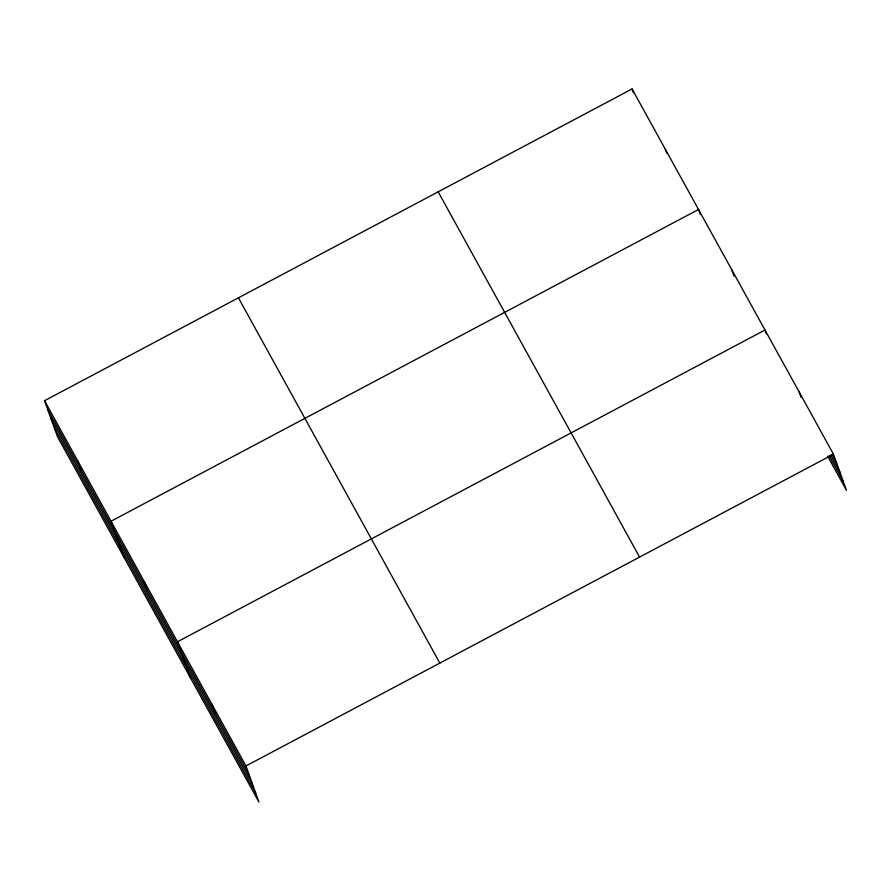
<?xml version="1.0" encoding="UTF-8"?>
<svg xmlns="http://www.w3.org/2000/svg" width="891" height="891" viewBox="0 0 891 891"><rect width="100%" height="100%" fill="white"/><g stroke="black" fill="none" stroke-linecap="round" stroke-linejoin="round"><path stroke-width="1.34" d="M44.55 400.705L245.949 765.97L258.936 802.056L57.536 436.79L44.55 400.705L632.064 88.944L833.464 454.21L846.45 490.295L827.65 456.203M245.949 765.97L833.464 454.21M831.994 454.677L836.694 463.197M830.512 455.101L839.912 472.141M829.131 455.78L843.231 481.352M438.183 191.832L639.582 557.098M238.432 297.828L439.831 663.093M47.791 409.693L249.19 774.958M51.01 418.636L252.409 783.902M54.318 427.847L255.717 793.113M799.227 392.118L801.076 397.252M766.371 333.88L764.979 330.026L177.476 641.776L190.462 677.862M731.756 269.75L734.061 276.177M700.371 214.62L698.522 209.485L111.007 521.246L124.005 557.321M665.287 149.22L666.68 153.074M632.064 88.944L633.445 92.798M211.713 703.879L214.943 712.867M144.242 581.511L147.483 590.499M77.784 460.981L81.014 469.969"/></g></svg>
